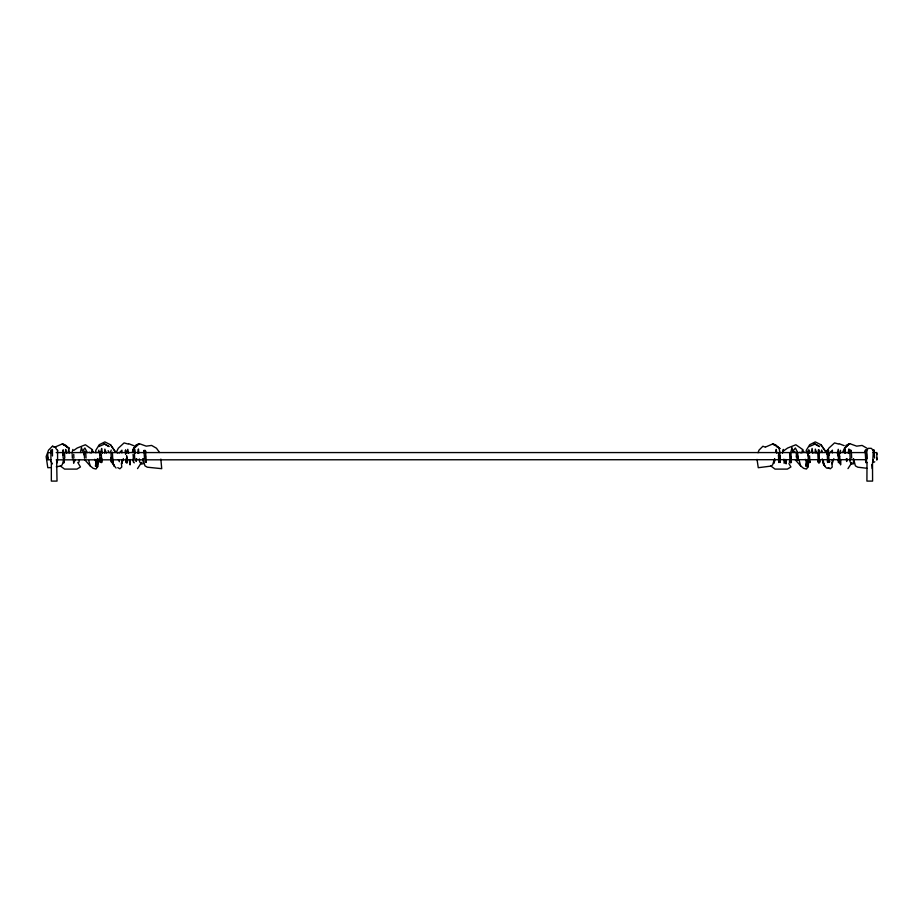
<?xml version="1.0" encoding="UTF-8"?>
<svg xmlns="http://www.w3.org/2000/svg" width="923" height="923" viewBox="0 0 923 923"><rect width="100%" height="100%" fill="white"/><g stroke="black" fill="none" stroke-linecap="round" stroke-linejoin="round"><path stroke-width="1.38" d="M47.788 458.846L47.788 452.731L51.065 452.616M50.915 461.592L50.915 451.082M52.449 455.974L52.449 449.432M56.695 463.311L57.572 460.427M57.572 459.135L57.572 450.286L55.715 448.324M866.478 450.286L866.478 462.342M873.123 450.286C873.931 452.57 871.243 464.961 874.773 461.788M876.85 458.696L876.85 459.839L876.85 457.923M876.85 458.108L876.85 453.735M827.227 453.251L827.631 462.308L829.096 462.261M828.531 451.312L828.381 450.366L828.427 451.278C828.727 448.336 825.577 450.816 827.054 452.639M867.009 462.596L866.916 481.091L872.593 481.091L872.5 462.642M144.115 452.639C145.384 444.136 146.457 462.296 145.961 462.435M828.946 459.55L829.085 461.95L827.793 461.708C828.785 462.538 826.8 460.196 827.666 461.604L827.619 460.508M121.778 459.712L121.709 463.796L123.37 458.662M121.894 452.893L121.94 450.17L119.205 452.985M832.246 459.712L832.177 463.796L833.838 458.662M832.361 452.893L832.396 450.17L829.662 452.985M133.777 458.385L133.835 455.8M130.212 459.527L130.085 464.904L129.912 459.804M840.668 459.527L840.553 464.904L840.38 459.804M850.175 458.281L849.898 453.724M809.275 450.839L809.252 451.624L808.686 449.789M828.393 451.197L828.393 450.759M790.919 462.827L791.23 458.893M828.404 451.093L828.427 450.262M104.668 453.078L104.841 449.109L106.341 453.066M815.136 453.078L815.309 449.109L816.809 453.066M866.639 450.92L866.212 449.87M64.16 459.077L63.756 463.069L64.356 458.973M774.628 459.077L774.224 463.069L774.812 458.973M144.899 456.689L144.807 458.373L145.038 455.8M873.089 460.785L873.146 459.989M134.377 453.216L134.608 449.224L135.139 453.32M844.845 453.216L845.064 449.224L845.606 453.32M873.193 462.411L873.239 461.8L872.858 462.688M145.257 450.943L145.557 453.089M145.43 450.597L145.499 451.935L145.338 450.459M133.039 454.439C133.904 458.893 132.312 462.827 134.354 462.827M111.533 462.469C114.175 460.912 110.368 464.454 111.245 459.043M127.42 462.261C126.013 464.407 128.435 460.485 127.247 458.893M144.08 451.474L144.196 452.42L144.046 450.389M101.726 462.261L101.518 458.016L101.738 462.088L100.942 461.119L100.249 462.25L101.553 462.596M837.957 453.643L838.995 462.861L839.849 462.435L839.757 459.55M63.502 449.87L62.752 450.389L62.833 452.639M62.752 450.389L63.202 458.223M84.581 459.573L90.177 465.884L93.2 468.353L96.004 469.011L97.665 466.715L98.161 461.696L97.192 459.089M795.049 459.573L800.645 465.884L803.668 468.353L806.471 469.011L808.133 466.715L808.629 461.696L809.783 461.754L809.702 462.596M819.589 460.819L819.37 462.054L819.197 451.774L818.332 449.87M96.488 464.684L97.03 460.623M96.234 461.027L95.507 466.334L95.888 461.881L94.815 459.273M806.702 461.027L805.975 466.334L806.356 461.881L805.283 459.273M65.348 452.155L65.752 449.42L66.306 453.228M775.816 452.155L776.22 449.42L776.774 453.228M125.47 452.639L125.713 450.02M136.696 458.719L136.2 461.5L135.843 458.777M137.7 453.147L138.438 448.97L138.831 453.228M847.164 458.719L846.668 461.5L846.31 458.777M848.156 453.147L848.906 448.97L849.287 453.228M68.025 453.066L68.752 449.132L69.652 453.078M808.536 462.573L808.617 461.708L807.383 467.361M91.412 452.87L91.965 450.078L93.765 452.212M801.879 452.87L802.433 450.078L804.221 452.212M96.661 461.408L96.869 463.865L97.953 458.569M808.421 458.569L807.337 463.865L807.117 461.05M125.447 450.239L125.597 452.685M80.37 452.501L81.478 447.493L82.47 451.22L84.881 447.978L87.304 452.628M96.915 467.361L98.161 461.696M790.826 452.501L791.934 447.493L792.926 451.22L796.157 452.57M71.994 453.239L72.859 449.42M782.462 453.239L783.327 449.42L783.489 452.201M791.219 460.369L791.346 462.435L791.126 458.743M78.905 462.25L79.47 459.792M789.373 462.25L789.938 459.792L790.365 462.7M839.572 462.723L839.399 452.812M126.832 453.297L127.778 449.293L128.643 453.331M837.288 453.297L838.246 449.293L839.111 453.331M63.929 459.123L62.187 464.869L60.56 466.092L56.28 466.738M774.397 459.123L772.655 464.869L771.028 466.092L758.268 467.707L757.033 459.4M101.022 450.966L101.645 448.428L102.384 453.297M811.167 452.247L812.113 448.428L812.851 453.297M98.23 452.674L98.876 450.136M133.235 459.043L133.604 461.719M125.943 460.646L126.105 462.573L126.936 462.815M110.414 452.432L111.233 450.066M820.882 452.432L821.701 450.066L822.416 452.501M100.422 461.662C100.769 464.984 99.465 455.627 99.73 452.466M100.33 461.892L100.076 459.123M112.018 462.861L112.906 462.088L112.398 452.305M758.048 452.743L759.006 450.147L762.917 446.224L765.086 447.101M112.814 462.331L112.698 458.973M132.277 452.316L133.27 449.755L133.5 452.258M842.734 452.316L843.726 449.755L843.957 452.258M75.363 459.469L73.678 463.311L73.436 459.146M785.831 459.469L784.146 463.311L783.904 459.146M116.817 451.324L118.282 448.255L124.097 442.902L128.239 444.078M827.769 450.297L828.739 448.255L834.554 442.902L838.707 444.078M132.75 449.709L135.439 445.44L139.165 443.617L146.215 446.155L151.614 445.428L156.46 448.22L159.564 452.501M137.527 468.619L141.565 462.4M847.983 468.619L852.021 462.4M838.465 461.788L838.419 462.411L838.211 459.123L838.384 460.565M115.029 452.42L115.479 451.762L117.729 453.031M825.485 452.42L825.935 451.762M792.926 451.22L795.349 447.978L797.76 452.628M51.18 449.789L50.915 452.097M112.652 461.523C113.206 459.931 111.695 462.665 111.418 461.396L111.418 462.158M865.555 459.7L865.843 462.458L867.239 462.435M865.416 449.928L865.116 452.085M850.441 449.87L851.283 450.666L850.51 451.289M56.026 447.367L52.449 446.224L48.538 450.147L46.15 456.62L47.811 467.707L50.569 467.592M127.039 461.477L127.432 462.088L127.282 459.55M851.283 450.666L851.294 451.462M73.805 450.389L77.163 448.036L85.401 444.759L92.531 449.743M784.273 450.389L787.631 448.036L795.868 444.759L802.998 449.743M819.589 460.889L819.659 462.435L818.839 462.861L818.32 461.962L819.139 461.408L819.647 462.111L819.578 459.55M873.723 451.116L873.989 450.17L872.846 449.928M845.906 445.44L849.633 443.617L856.671 446.155L862.082 445.428L866.928 448.22M55.23 446.974L62.349 443.917L65.175 444.851L69.387 448.532L66.364 446.64M98.819 446.559L104.726 444.009L109.11 446.559L103.526 443.582M765.698 446.974L772.816 443.917L775.643 444.851L779.854 448.532L776.831 446.64M809.275 446.559L815.194 444.009L819.578 446.559L813.994 443.582M866.478 461.385L865.843 462.573L865.174 450.897M56.638 459.827L57.018 481.091L51.342 481.091L51.342 462.619M51.065 459.758L47.788 459.839L47.788 457.023M873.043 452.639L876.85 452.57L876.85 454.266M56.211 452.57L864.839 452.57M56.211 459.839L866.282 459.677M829.569 468.411L826.523 468.053L824.827 466.265L823.443 464.165L822.266 458.904M866.951 468.273L857.767 467.2L855.39 465.85L853.556 458.696M62.949 452.189L63.387 451.485M818.032 451.174L818.989 450.089L819.116 451.22M839.342 443.79L844.222 445.671M128.885 443.79L133.754 445.671M52.449 446.224L54.63 447.101M145.292 461.385L146.03 461.996M799.722 452.258L800.818 452.778M89.254 452.258L90.35 452.778M820.939 444.713L825.808 451.785L820.939 444.713L815.286 441.909L809.713 444.724L806.194 450.447L806.39 452.858M110.483 444.713L115.34 451.785L110.483 444.713L104.83 441.909L99.246 444.724L95.727 450.447L95.934 452.858M828.231 467.638L830.308 468.78L832.234 467.073L831.831 463.023M117.763 467.638L119.84 468.78L121.767 467.073L121.363 463.023M779.854 448.532L772.816 443.917L774.824 445.278M69.387 448.532L62.349 443.917L64.356 445.278M63.364 451.255L62.741 450.643M770.786 465.942L775.032 469.103L787.365 469.103L790.919 466.969L788.911 463.554M60.318 465.942L64.575 469.103L76.897 469.103L80.451 466.969L77.774 462.423M839.503 461.477L839.307 461.304M778.516 453.251C779.312 455.57 777.189 463.092 780.2 462.435L779.808 454.174M144.415 451.174L144.023 450.562M873.123 450.136L871.243 448.324L868.335 448.324L866.478 450.424M116.056 468.053L112.987 464.165L112.364 461.523L114.36 466.265L112.364 461.523M839.665 461.604L839.849 462.435M827.377 451.243L826.962 450.574L827.193 452.685M125.62 451.128L125.39 450.643M52.449 463.911L50.915 461.442M818.263 461.788L819.024 462.873L818.263 461.073L818.263 461.788L817.813 453.724M828.796 459.654L829.881 461.719M118.329 459.654L119.413 461.719M818.586 450.666L819.67 452.755M108.118 450.666L109.202 452.755M84.881 451.312L85.504 452.662M823.604 463.369L824.827 466.265L822.82 461.523L823.604 463.369L823.281 459.619M799.226 460.542L800.645 465.884M88.758 460.542L90.177 465.884M143.088 458.696L144.934 465.85L147.299 467.2L161.721 468.676L160.844 459.066M99.742 451.52L100.099 453.02L99.892 452.005M779.22 449.132L780.108 453.078M791.299 461.465L791.415 462.088M778.966 462.573L778.804 461.292M809.321 452.731L809.183 450.366L809.39 452.305M84.166 452.466L84.385 454.543L84.189 451.151M796.341 453.251L796.526 458.166M796.411 455.95L796.526 456.723M807.763 464.154L808.133 466.715M97.307 464.154L97.665 466.715M866.755 452.432L866.547 450.366M125.978 461.938L125.863 459.792M144.069 451.105L144.438 458.223M84.247 453.724L84.351 455.212L84.27 453.804M789.626 453.251L789.996 461.973L790.042 461.315L789.996 461.973L791.311 461.754L790.976 453.654M871.808 464.557L872.189 468.676M791.265 458.789L791.069 456.585L791.219 459.654L791.103 457.393M64.795 458.073L64.529 453.574M849.795 458.916L850.06 461.754L851.687 464.027L853.763 463.75L853.417 458.904M139.338 458.916L139.592 461.754L141.219 464.027L143.296 463.75L142.961 458.904M829.085 461.95L828.519 452.731L828.692 455.766L828.6 454.174M145.869 459.446L146.019 461.8M112.814 459.619L113.137 463.369M125.955 460.9L125.84 458.939M101.322 454.22L101.565 458.869M807.913 450.909L807.971 452.42M96.661 461.05L96.869 463.865M785.911 460.739L786.142 463.842L786.084 461.258M874.243 454.174L874.577 458.073M866.859 453.574L867.159 458.789M100.319 459.942L100.376 460.842M84.247 452.189L84.316 453.251M851.421 452.905L851.687 458.131M807.879 451.324L807.983 452.962M780.108 459.642L780.189 462.331L780.235 461.512L778.931 461.788L778.897 460.958M85.781 453.574L86.035 458.073M73.725 454.278L73.909 458.016M839.538 456.585L839.503 455.766L839.676 458.939M809.252 451.532L809.356 453.424M125.47 451.924L125.632 453.251M100.03 453.943L100.111 455.258M84.316 454.485L84.501 458.223M808.133 455.927L808.087 453.562L808.26 458.281M797.714 453.574L797.968 460.3L797.737 455.766M125.528 453.066L125.609 454.439M111.002 453.724L111.279 458.939M72.375 458.223L72.19 454.485M809.552 455.8L809.875 462.158M111.325 458.108L111.291 457.404L111.418 461.396M100.261 458.039L100.295 458.696M778.758 458.108L778.85 459.792M145.384 455.87L145.453 457.243M134.666 458.073L134.47 454.278M809.783 461.754L809.817 462.435M818.159 460.404L818.228 461.962M145.984 461.246L146.019 461.95M145.373 450.886L145.419 452.201L145.373 451.093M874.162 452.374L873.966 450.101L874.416 455.8M838.084 454.543L838.084 455.95M840.507 450.32L840.507 453.066M57.572 450.424L57.572 451.082M827.089 450.793L827.285 454.312L827.089 450.793M808.386 459.412L808.444 460.439L808.386 459.412M839.838 460.75L839.768 460.819M778.931 461.892L778.874 460.439L778.931 461.892M101.022 462.527L101.022 462.527M137.435 445.14L133.743 448.59L139.165 443.617L137.435 445.14M847.891 445.14L844.21 448.59L849.633 443.617L847.891 445.14M101.703 461.615L101.703 461.615M827.712 462.458L827.562 461.673L827.7 462.469M126.901 458.293L126.589 455.789L126.901 458.293M778.735 457.531L778.527 455.177L778.735 457.531M780.062 458.016L779.889 455.824L780.108 460.3L780.062 458.016M819.013 450.366L819.059 451.047L819.013 450.366M63.052 455.212L63.006 454.37L63.029 455.177M100.549 460.669L100.503 459.758L100.572 461.281L100.549 460.669"/></g></svg>
